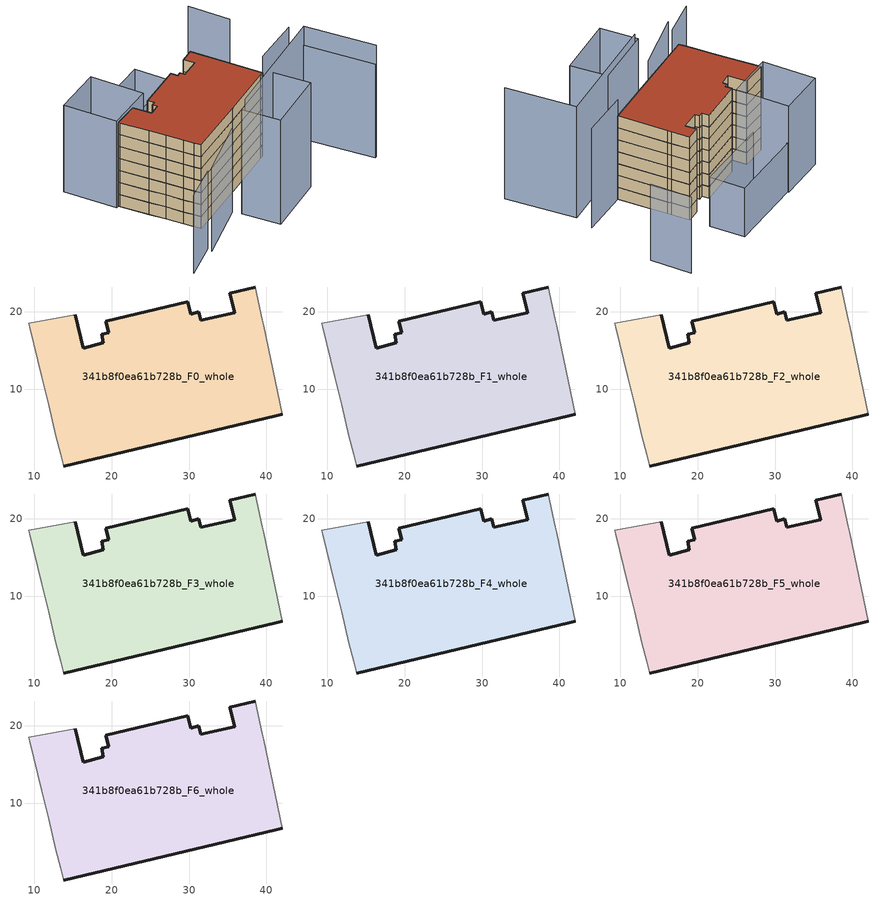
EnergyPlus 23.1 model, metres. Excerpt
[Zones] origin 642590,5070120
341b8f0ea61b728b_F0_whole
 floor ground (EU_floor_Construction): 41.23,6.59 42.04,6.79 39.64,18.2 39.44,19 38.54,23.21 35.23,22.41 35.94,19.91 31.53,18.91 31.23,20.01 30.23,19.71 29.83,21.31 19.22,18.81 19.62,17.31 18.72,17.11 18.92,16.01 16.32,15.31 15.32,19.61 9.31,18.51 9.42,18.01 11.01,11.61 11.91,8 12.81,4 13.41,1.6 13.81,0.1 28.22,3.5 z0
 wall outside (EU_wall_Construction): 42.04,6.79 41.23,6.59 28.22,3.5 13.81,0.1 / 15.32,19.61 16.32,15.31 18.92,16.01 18.72,17.11 19.62,17.31 19.22,18.81 29.83,21.31 30.23,19.71 31.23,20.01 31.53,18.91 35.94,19.91 35.23,22.41 38.54,23.21 z0:3
 wall adiabatic (EU_wall_Construction): 38.54,23.21 39.44,19 39.64,18.2 42.04,6.79 / 13.81,0.1 13.41,1.6 12.81,4 11.91,8 11.01,11.61 9.42,18.01 9.31,18.51 15.32,19.61 z0:3
341b8f0ea61b728b_F1_whole
 floor to 341b8f0ea61b728b_F0_whole (EU_floor_Construction): 41.23,6.59 42.03,6.79 39.64,18.2 39.44,19 38.54,23.21 35.23,22.41 35.94,19.91 31.53,18.91 31.23,20.01 30.23,19.71 29.83,21.31 19.22,18.81 19.62,17.31 18.72,17.11 18.92,16.01 16.32,15.31 15.32,19.61 9.31,18.51 9.42,18.01 11.01,11.61 11.91,8 12.81,4 13.41,1.6 13.81,0.1 28.22,3.5 z3
 wall outside (EU_wall_Construction): 42.04,6.79 41.23,6.59 28.22,3.5 13.81,0.1 / 15.32,19.61 16.32,15.31 18.92,16.01 18.72,17.11 19.62,17.31 19.22,18.81 29.83,21.31 30.23,19.71 31.23,20.01 31.53,18.91 35.94,19.91 35.23,22.41 38.54,23.21 z3:6
 wall adiabatic (EU_wall_Construction): 38.54,23.21 39.44,19 39.64,18.2 42.04,6.79 / 13.81,0.1 13.41,1.6 12.81,4 11.91,8 11.01,11.61 9.42,18.01 9.31,18.51 15.32,19.61 z3:6
341b8f0ea61b728b_F2_whole
 floor to 341b8f0ea61b728b_F1_whole (EU_floor_Construction): 41.23,6.59 42.03,6.79 39.64,18.2 39.44,19 38.54,23.21 35.23,22.41 35.94,19.91 31.53,18.91 31.23,20.01 30.23,19.71 29.83,21.31 19.22,18.81 19.62,17.31 18.72,17.11 18.92,16.01 16.32,15.31 15.32,19.61 9.31,18.51 9.42,18.01 11.01,11.61 11.91,8 12.81,4 13.41,1.6 13.81,0.1 28.22,3.5 z6
 wall outside (EU_wall_Construction): 42.04,6.79 41.23,6.59 28.22,3.5 13.81,0.1 / 15.32,19.61 16.32,15.31 18.92,16.01 18.72,17.11 19.62,17.31 19.22,18.81 29.83,21.31 30.23,19.71 31.23,20.01 31.53,18.91 35.94,19.91 35.23,22.41 38.54,23.21 z6:9
 wall adiabatic (EU_wall_Construction): 38.54,23.21 39.44,19 39.64,18.2 42.04,6.79 / 13.81,0.1 13.41,1.6 12.81,4 11.91,8 11.01,11.61 9.42,18.01 9.31,18.51 15.32,19.61 z6:9
341b8f0ea61b728b_F3_whole
 floor to 341b8f0ea61b728b_F2_whole (EU_floor_Construction): 41.23,6.59 42.03,6.79 39.64,18.2 39.44,19 38.54,23.21 35.23,22.41 35.94,19.91 31.53,18.91 31.23,20.01 30.23,19.71 29.83,21.31 19.22,18.81 19.62,17.31 18.72,17.11 18.92,16.01 16.32,15.31 15.32,19.61 9.31,18.51 9.42,18.01 11.01,11.61 11.91,8 12.81,4 13.41,1.6 13.81,0.1 28.22,3.5 z9
 wall outside (EU_wall_Construction): 42.04,6.79 41.23,6.59 28.22,3.5 13.81,0.1 / 15.32,19.61 16.32,15.31 18.92,16.01 18.72,17.11 19.62,17.31 19.22,18.81 29.83,21.31 30.23,19.71 31.23,20.01 31.53,18.91 35.94,19.91 35.23,22.41 38.54,23.21 z9:12
 wall adiabatic (EU_wall_Construction): 38.54,23.21 39.44,19 39.64,18.2 42.04,6.79 / 13.81,0.1 13.41,1.6 12.81,4 11.91,8 11.01,11.61 9.42,18.01 9.31,18.51 15.32,19.61 z9:12
341b8f0ea61b728b_F4_whole
 floor to 341b8f0ea61b728b_F3_whole (EU_floor_Construction): 41.23,6.59 42.03,6.79 39.64,18.2 39.44,19 38.54,23.21 35.23,22.41 35.94,19.91 31.53,18.91 31.23,20.01 30.23,19.71 29.83,21.31 19.22,18.81 19.62,17.31 18.72,17.11 18.92,16.01 16.32,15.31 15.32,19.61 9.31,18.51 9.42,18.01 11.01,11.61 11.91,8 12.81,4 13.41,1.6 13.81,0.1 28.22,3.5 z12
 wall outside (EU_wall_Construction): 42.04,6.79 41.23,6.59 28.22,3.5 13.81,0.1 / 15.32,19.61 16.32,15.31 18.92,16.01 18.72,17.11 19.62,17.31 19.22,18.81 29.83,21.31 30.23,19.71 31.23,20.01 31.53,18.91 35.94,19.91 35.23,22.41 38.54,23.21 z12:15
 wall adiabatic (EU_wall_Construction): 38.54,23.21 39.44,19 39.64,18.2 42.04,6.79 / 13.81,0.1 13.41,1.6 12.81,4 11.91,8 11.01,11.61 9.42,18.01 9.31,18.51 15.32,19.61 z12:15
341b8f0ea61b728b_F5_whole
 floor to 341b8f0ea61b728b_F4_whole (EU_floor_Construction): 41.23,6.59 42.03,6.79 39.64,18.2 39.44,19 38.54,23.21 35.23,22.41 35.94,19.91 31.53,18.91 31.23,20.01 30.23,19.71 29.83,21.31 19.22,18.81 19.62,17.31 18.72,17.11 18.92,16.01 16.32,15.31 15.32,19.61 9.31,18.51 9.42,18.01 11.01,11.61 11.91,8 12.81,4 13.41,1.6 13.81,0.1 28.22,3.5 z15
 wall outside (EU_wall_Construction): 42.04,6.79 41.23,6.59 28.22,3.5 13.81,0.1 / 15.32,19.61 16.32,15.31 18.92,16.01 18.72,17.11 19.62,17.31 19.22,18.81 29.83,21.31 30.23,19.71 31.23,20.01 31.53,18.91 35.94,19.91 35.23,22.41 38.54,23.21 z15:18
 wall adiabatic (EU_wall_Construction): 38.54,23.21 39.44,19 39.64,18.2 42.04,6.79 / 13.81,0.1 13.41,1.6 12.81,4 11.91,8 11.01,11.61 9.42,18.01 9.31,18.51 15.32,19.61 z15:18
341b8f0ea61b728b_F6_whole
 floor to 341b8f0ea61b728b_F5_whole (EU_floor_Construction): 41.23,6.59 42.03,6.79 39.64,18.2 39.44,19 38.54,23.21 35.23,22.41 35.94,19.91 31.53,18.91 31.23,20.01 30.23,19.71 29.83,21.31 19.22,18.81 19.62,17.31 18.72,17.11 18.92,16.01 16.32,15.31 15.32,19.61 9.31,18.51 9.42,18.01 11.01,11.61 11.91,8 12.81,4 13.41,1.6 13.81,0.1 28.22,3.5 z18
 wall outside (EU_wall_Construction): 42.04,6.79 41.23,6.59 28.22,3.5 13.81,0.1 / 15.32,19.61 16.32,15.31 18.92,16.01 18.72,17.11 19.62,17.31 19.22,18.81 29.83,21.31 30.23,19.71 31.23,20.01 31.53,18.91 35.94,19.91 35.23,22.41 38.54,23.21 z18:21
 wall adiabatic (EU_wall_Construction): 38.54,23.21 39.44,19 39.64,18.2 42.04,6.79 / 13.81,0.1 13.41,1.6 12.81,4 11.91,8 11.01,11.61 9.42,18.01 9.31,18.51 15.32,19.61 z18:21
 roof outside (EU_roof_Construction): 38.54,23.21 39.44,19 39.64,18.2 42.04,6.79 41.23,6.59 28.22,3.5 13.81,0.1 13.41,1.6 12.81,4 11.91,8 11.01,11.61 9.42,18.01 9.31,18.51 15.32,19.61 16.32,15.31 18.92,16.01 18.72,17.11 19.62,17.31 19.22,18.81 29.83,21.31 30.23,19.71 31.23,20.01 31.53,18.91 35.94,19.91 35.23,22.41 z21
shading: 0.4,-8.81 8.94,-5.55 z0:19.5; 8.81,-6.71 22.47,-1.02 z0:21; 24.54,-2.83 52.6,4.46 / 52.6,4.46 56.72,-11.4 z0:28; 39.83,-7.82 25.43,-11.55 / 25.43,-11.55 23.22,-3.01 / 23.22,-3.01 37.62,0.72 / 37.62,0.72 39.83,-7.82 z0:26.1; 56.24,-11.52 52.24,4.19 z0:23.5; 53.51,9.25 41.99,6.78 z0:25.1; 37.54,27.81 19.21,24.41 / 19.21,24.41 17.71,32.48 / 17.71,32.48 36.04,35.88 / 36.04,35.88 37.54,27.81 z0:12.3; 54.85,26.05 53.15,35.61 z0:19.1; 17.68,32.65 19.96,20.48 / 19.96,20.48 8.59,18.35 / 8.59,18.35 6.32,30.52 / 6.32,30.52 17.68,32.65 z0:21.7
[Building]
EU S2 Campaign: North Axis=0; Terrain=City; Solar Distribution=FullExterior
[Site:Location]
Lyon-Bron: Latitude=45.75; Longitude=5; Time Zone=1; Elevation=198
[SizingPeriod:WeatherFileDays]
AnnualSizingPeriod: Begin Month=1; Begin Day of Month=1; End Month=12; End Day of Month=31; Day of Week for Start Day=Monday; Use Weather File Daylight Saving Period=No; Use Weather File Rain and Snow Indicators=No
[MATERIAL]
EU_InternalMass_Material: Roughness=MediumRough; Thickness=0.1; Conductivity=1; Density=1800; Specific Heat=900; Thermal Absorptance=0.9; Solar Absorptance=0.7; Visible Absorptance=0.7
[MATERIAL:NOMASS] Roughness=MediumRough; Thermal Absorptance=0.9; Solar Absorptance=0.7; Visible Absorptance=0.7
Name | Thermal Resistance
EU_wall_NoMass | 0.776494
EU_roof_NoMass | 0.486893
EU_floor_NoMass | 0.421597
[CONSTRUCTION]
EU_wall_Construction: EU_wall_NoMass
EU_roof_Construction: EU_roof_NoMass
EU_floor_Construction: EU_floor_NoMass
EU_InternalMass_Construction: EU_InternalMass_Material
[ZONE] Type=1; Multiplier=1; Ceiling Height=autocalculate; Floor Area=autocalculate; Part of Total Floor Area=Yes
Name | Volume
341b8f0ea61b728b_F0_whole | 1453.01
341b8f0ea61b728b_F1_whole; 341b8f0ea61b728b_F2_whole; 341b8f0ea61b728b_F3_whole; 341b8f0ea61b728b_F4_whole; 341b8f0ea61b728b_F5_whole; 341b8f0ea61b728b_F6_whole | 1453
[INTERNALMASS] Construction=EU_InternalMass_Construction; Surface Area=484.325
Name | Zone or ZoneList
341b8f0ea61b728b_F0_whole_EU_InternalMass | 341b8f0ea61b728b_F0_whole
341b8f0ea61b728b_F1_whole_EU_InternalMass | 341b8f0ea61b728b_F1_whole
341b8f0ea61b728b_F2_whole_EU_InternalMass | 341b8f0ea61b728b_F2_whole
341b8f0ea61b728b_F3_whole_EU_InternalMass | 341b8f0ea61b728b_F3_whole
341b8f0ea61b728b_F4_whole_EU_InternalMass | 341b8f0ea61b728b_F4_whole
341b8f0ea61b728b_F5_whole_EU_InternalMass | 341b8f0ea61b728b_F5_whole
341b8f0ea61b728b_F6_whole_EU_InternalMass | 341b8f0ea61b728b_F6_whole
[OTHEREQUIPMENT] Fuel Type=Electricity; Design Level Calculation Method=Watts/Area; Power per Zone Floor Area=1; Fraction Latent=0; Fraction Radiant=0; Fraction Lost=0; Carbon Dioxide Generation Rate=0; EndUse Subcategory=EU_Step8_InternalGains
Name | Zone or ZoneList or Space or SpaceList | Schedule
EU_Step8_InternalGain_341b8f0ea61b728b_F0_whole_f000 | 341b8f0ea61b728b_F0_whole | EU_Step8_GainSchedule_341b8f0ea61b728b_F0_whole_f000
EU_Step8_InternalGain_341b8f0ea61b728b_F1_whole_f000 | 341b8f0ea61b728b_F1_whole | EU_Step8_GainSchedule_341b8f0ea61b728b_F1_whole_f000
EU_Step8_InternalGain_341b8f0ea61b728b_F2_whole_f000 | 341b8f0ea61b728b_F2_whole | EU_Step8_GainSchedule_341b8f0ea61b728b_F2_whole_f000
EU_Step8_InternalGain_341b8f0ea61b728b_F3_whole_f000 | 341b8f0ea61b728b_F3_whole | EU_Step8_GainSchedule_341b8f0ea61b728b_F3_whole_f000
EU_Step8_InternalGain_341b8f0ea61b728b_F4_whole_f000 | 341b8f0ea61b728b_F4_whole | EU_Step8_GainSchedule_341b8f0ea61b728b_F4_whole_f000
EU_Step8_InternalGain_341b8f0ea61b728b_F5_whole_f000 | 341b8f0ea61b728b_F5_whole | EU_Step8_GainSchedule_341b8f0ea61b728b_F5_whole_f000
EU_Step8_InternalGain_341b8f0ea61b728b_F6_whole_f000 | 341b8f0ea61b728b_F6_whole | EU_Step8_GainSchedule_341b8f0ea61b728b_F6_whole_f000
[ZONEVENTILATION:DESIGNFLOWRATE] Schedule=EU_AlwaysOn; Design Flow Rate Calculation Method=AirChanges/Hour; Air Changes per Hour=0.693814; Ventilation Type=Natural; Fan Pressure Rise=0; Fan Total Efficiency=1; Constant Term Coefficient=1; Temperature Term Coefficient=0; Velocity Term Coefficient=0; Velocity Squared Term Coefficient=0; Minimum Indoor Temperature=-100; Maximum Indoor Temperature=100; Delta Temperature=-100; Minimum Outdoor Temperature=-100; Maximum Outdoor Temperature=100; Maximum Wind Speed=40
Name | Zone or ZoneList or Space or SpaceList
EU_ConstantAir_341b8f0ea61b728b_F0_whole | 341b8f0ea61b728b_F0_whole
EU_ConstantAir_341b8f0ea61b728b_F1_whole | 341b8f0ea61b728b_F1_whole
EU_ConstantAir_341b8f0ea61b728b_F2_whole | 341b8f0ea61b728b_F2_whole
EU_ConstantAir_341b8f0ea61b728b_F3_whole | 341b8f0ea61b728b_F3_whole
EU_ConstantAir_341b8f0ea61b728b_F4_whole | 341b8f0ea61b728b_F4_whole
EU_ConstantAir_341b8f0ea61b728b_F5_whole | 341b8f0ea61b728b_F5_whole
EU_ConstantAir_341b8f0ea61b728b_F6_whole | 341b8f0ea61b728b_F6_whole
[HVACTEMPLATE:THERMOSTAT] Constant Heating Setpoint=20; Constant Cooling Setpoint=50
EU_HeatOnly_341b8f0ea61b728b_F0_whole; EU_HeatOnly_341b8f0ea61b728b_F1_whole; EU_HeatOnly_341b8f0ea61b728b_F2_whole; EU_HeatOnly_341b8f0ea61b728b_F3_whole; EU_HeatOnly_341b8f0ea61b728b_F4_whole; EU_HeatOnly_341b8f0ea61b728b_F5_whole; EU_HeatOnly_341b8f0ea61b728b_F6_whole
[HVACTEMPLATE:ZONE:IDEALLOADSAIRSYSTEM] System Availability Schedule=EU_AlwaysOn; Maximum Heating Supply Air Temperature=50; Minimum Cooling Supply Air Temperature=13; Maximum Heating Supply Air Humidity Ratio=0.0156; Minimum Cooling Supply Air Humidity Ratio=0.0077; Heating Limit=NoLimit; Cooling Limit=NoLimit; Heating Availability Schedule=EU_AlwaysOn; Cooling Availability Schedule=EU_CoolingOff; Dehumidification Control Type=ConstantSensibleHeatRatio; Cooling Sensible Heat Ratio=0.7; Dehumidification Setpoint=60; Humidification Control Type=None; Humidification Setpoint=30; Outdoor Air Method=None; Outdoor Air Flow Rate per Person=0.00944; Outdoor Air Flow Rate per Zone Floor Area=0; Outdoor Air Flow Rate per Zone=0; Demand Controlled Ventilation Type=None; Outdoor Air Economizer Type=NoEconomizer; Heat Recovery Type=None; Sensible Heat Recovery Effectiveness=0.7; Latent Heat Recovery Effectiveness=0.65
Name | Template Thermostat
341b8f0ea61b728b_F0_whole | EU_HeatOnly_341b8f0ea61b728b_F0_whole
341b8f0ea61b728b_F1_whole | EU_HeatOnly_341b8f0ea61b728b_F1_whole
341b8f0ea61b728b_F2_whole | EU_HeatOnly_341b8f0ea61b728b_F2_whole
341b8f0ea61b728b_F3_whole | EU_HeatOnly_341b8f0ea61b728b_F3_whole
341b8f0ea61b728b_F4_whole | EU_HeatOnly_341b8f0ea61b728b_F4_whole
341b8f0ea61b728b_F5_whole | EU_HeatOnly_341b8f0ea61b728b_F5_whole
341b8f0ea61b728b_F6_whole | EU_HeatOnly_341b8f0ea61b728b_F6_whole
[SIZING:ZONE] Zone Cooling Design Supply Air Temperature Input Method=SupplyAirTemperature; Zone Cooling Design Supply Air Temperature=13; Zone Heating Design Supply Air Temperature Input Method=SupplyAirTemperature; Zone Heating Design Supply Air Temperature=50; Zone Cooling Design Supply Air Humidity Ratio=0.008; Zone Heating Design Supply Air Humidity Ratio=0.008; Cooling Design Air Flow Method=DesignDay; Cooling Design Air Flow Rate=0; Cooling Minimum Air Flow per Zone Floor Area=0.000762; Cooling Minimum Air Flow=0; Cooling Minimum Air Flow Fraction=0.2; Heating Design Air Flow Method=DesignDay; Heating Design Air Flow Rate=0; Heating Maximum Air Flow per Zone Floor Area=0.002032; Heating Maximum Air Flow=0.141576; Heating Maximum Air Flow Fraction=0.3; Account for Dedicated Outdoor Air System=No; Dedicated Outdoor Air System Control Strategy=NeutralSupplyAir; Dedicated Outdoor Air Low Setpoint Temperature for Design=autosize; Dedicated Outdoor Air High Setpoint Temperature for Design=autosize; Zone Load Sizing Method=Sensible Load Only No Latent Load; Zone Latent Cooling Design Supply Air Humidity Ratio Input Method=HumidityRatioDifference; Zone Cooling Design Supply Air Humidity Ratio Difference=0.005; Zone Latent Heating Design Supply Air Humidity Ratio Input Method=HumidityRatioDifference; Zone Humidification Design Supply Air Humidity Ratio Difference=0.005
341b8f0ea61b728b_F0_whole; 341b8f0ea61b728b_F1_whole; 341b8f0ea61b728b_F2_whole; 341b8f0ea61b728b_F3_whole; 341b8f0ea61b728b_F4_whole; 341b8f0ea61b728b_F5_whole; 341b8f0ea61b728b_F6_whole
[SCHEDULE:CONSTANT]
Name | Hourly Value
EU_AlwaysOn | 1
EU_CoolingOff | 0
[SCHEDULE:FILE] Column Number=1; Rows to Skip at Top=0; Number of Hours of Data=8760; Column Separator=Comma; Interpolate to Timestep=No; Minutes per Item=60; Adjust Schedule for Daylight Savings=Yes
Name | File
EU_Step8_GainSchedule_341b8f0ea61b728b_F0_whole_f000 | ../../schedules/341b8f0ea61b728b/341b8f0ea61b728b_F0_whole_f000_gain.csv
EU_Step8_GainSchedule_341b8f0ea61b728b_F1_whole_f000 | ../../schedules/341b8f0ea61b728b/341b8f0ea61b728b_F1_whole_f000_gain.csv
EU_Step8_GainSchedule_341b8f0ea61b728b_F2_whole_f000 | ../../schedules/341b8f0ea61b728b/341b8f0ea61b728b_F2_whole_f000_gain.csv
EU_Step8_GainSchedule_341b8f0ea61b728b_F3_whole_f000 | ../../schedules/341b8f0ea61b728b/341b8f0ea61b728b_F3_whole_f000_gain.csv
EU_Step8_GainSchedule_341b8f0ea61b728b_F4_whole_f000 | ../../schedules/341b8f0ea61b728b/341b8f0ea61b728b_F4_whole_f000_gain.csv
EU_Step8_GainSchedule_341b8f0ea61b728b_F5_whole_f000 | ../../schedules/341b8f0ea61b728b/341b8f0ea61b728b_F5_whole_f000_gain.csv
EU_Step8_GainSchedule_341b8f0ea61b728b_F6_whole_f000 | ../../schedules/341b8f0ea61b728b/341b8f0ea61b728b_F6_whole_f000_gain.csv
